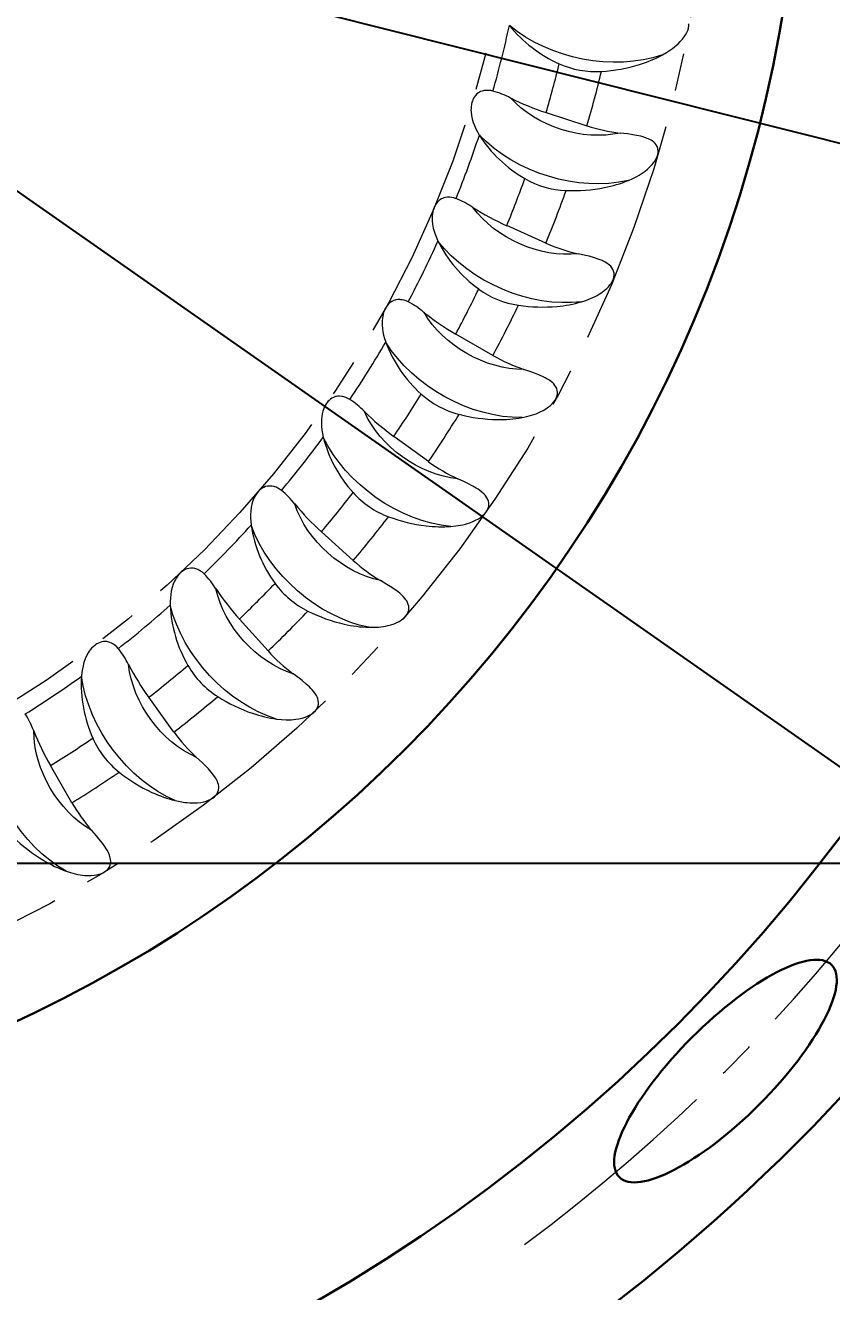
# Model space of a CAD drawing. Extents: x 89 to 512, y -33 to 440.
# Drawn here: x 247.27 to 266.08, y 167.26 to 196.78 of the extents above; entities that cross this region are included whole.
import ezdxf

# ---------------------------------------------------------------- set-up
doc = ezdxf.new("R2010")
doc.units = 0
doc.header["$LTSCALE"] = 7
doc.header["$MEASUREMENT"] = 0
doc.linetypes.add('CENTER2', pattern=[1.125, 0.75, -0.125, 0.125, -0.125])
doc.layers.get('0').update_dxf_attribs({"linetype": 'CONTINUOUS', "lineweight": 15})
for name, color, linetype, lineweight in [('1', 1, 'CENTER2', 15), ('3', 3, 'CONTINUOUS', 30), ('8', 252, 'CONTINUOUS', 15)]:
    doc.layers.add(name, color=color, linetype=linetype, lineweight=lineweight)
doc.styles.add('ITALICT', font='ITALICT.shx', dxfattribs={"width": 0.8, "height": 3})
doc.dimstyles.get("Standard").update_dxf_attribs({"dimtxt": 3, "dimasz": 3, "dimexe": 0.5, "dimexo": 0.5, "dimgap": 0.8, "dimtad": 1, "dimdsep": 46, "dimtxsty": 'ITALICT', "dimcen": 0.09, "dimazin": 2, "dimtfac": 1, "dimtmove": 0, "dimatfit": 3, "dimfxl": 1, "dimtolj": 1, "dimtzin": 0, "dimarcsym": 0})

# ---------------------------------------------------------------- blocks, each defined once
blk = doc.blocks.new('*D10')
at = {"color": 0, "lineweight": -2, "transparency": 16777216}
for p, q in [((234.307, 231.647), (314.622, 231.647)), ((314.122, 180.247), (314.122, 228.647)), ((234.307, 177.247), (314.622, 177.247))]:
    blk.add_line(p, q, dxfattribs=at)
at = {"color": 0, "transparency": 16777216}
for points in [[(313.622, 228.647), (314.622, 228.647), (314.122, 231.647)], [(313.622, 180.247), (314.622, 180.247), (314.122, 177.247)]]:
    blk.add_solid(points, dxfattribs=at)
at = {"color": 0, "transparency": 16777216, "insert": (311.822, 203.447), "char_height": 3, "attachment_point": 5, "rotation": 90, "style": 'ITALICT'}
blk.add_mtext('\\A1;54.4', dxfattribs=at)
blk = doc.blocks.new('*D54')
at = {"color": 0, "lineweight": -2, "transparency": 16777216}
for p, q in [((234.307, 278.197), (340.204, 278.197)), ((339.704, 275.197), (339.704, 129.197)), ((234.307, 126.197), (340.204, 126.197))]:
    blk.add_line(p, q, dxfattribs=at)
at = {"color": 0, "transparency": 16777216}
for points in [[(339.204, 275.197), (340.204, 275.197), (339.704, 278.197)], [(339.204, 129.197), (340.204, 129.197), (339.704, 126.197)]]:
    blk.add_solid(points, dxfattribs=at)
at = {"color": 0, "transparency": 16777216, "insert": (337.404, 202.197), "char_height": 3, "attachment_point": 5, "rotation": 90, "style": 'ITALICT'}
blk.add_mtext('\\A1;152', dxfattribs=at)
blk = doc.blocks.new('*D57')
at = {"color": 0, "lineweight": -2, "transparency": 16777216}
for p, q in [((233.807, 202.197), (289.087, 188.3)), ((306.788, 183.85), (291.997, 187.568))]:
    blk.add_line(p, q, dxfattribs=at)
at = {"color": 0, "transparency": 16777216}
blk.add_solid([(292.119, 188.053), (291.875, 187.084), (289.087, 188.3)], dxfattribs=at)
at = {"color": 0, "transparency": 16777216, "insert": (303.026, 187.167), "char_height": 3, "attachment_point": 5, "rotation": 345.8882, "style": 'ITALICT'}
blk.add_mtext('\\A1;R57', dxfattribs=at)
blk = doc.blocks.new('*D58')
at = {"color": 0, "lineweight": -2, "transparency": 16777216}
for p, q in [((233.807, 202.197), (288.098, 164.228)), ((309.376, 149.346), (290.556, 162.509))]:
    blk.add_line(p, q, dxfattribs=at)
blk.add_arc((233.807, 202.197), 66.25, 321.48913, 325.46446, dxfattribs=at)
at = {"color": 0, "transparency": 16777216}
blk.add_solid([(290.842, 162.919), (290.269, 162.099), (288.098, 164.228)], dxfattribs=at)
at = {"color": 0, "transparency": 16777216, "insert": (304.56, 155.521), "char_height": 3, "attachment_point": 5, "rotation": 325.032, "style": 'ITALICT'}
blk.add_mtext('\\A1;R66.25', dxfattribs=at)
blk = doc.blocks.new('A$C763A2DA8')
at = {"layer": '8', "ltscale": 0.025012}
for p, q in [((25.616, -7.449), (26.567, -7.758)), ((25.616, -7.449), (26.567, -7.758)), ((25.611, -10.493), (24.697, -10.086)), ((25.611, -10.493), (24.697, -10.086)), ((24.374, -13.112), (23.507, -12.612)), ((24.374, -13.112), (23.507, -12.612)), ((22.87, -15.588), (22.06, -15)), ((22.87, -15.588), (22.06, -15)), ((21.115, -17.893), (20.372, -17.224)), ((21.115, -17.893), (20.372, -17.224)), ((19.129, -20.002), (18.46, -19.259)), ((19.129, -20.002), (18.46, -19.259)), ((16.933, -21.892), (16.345, -21.083)), ((16.933, -21.892), (16.345, -21.083)), ((14.552, -23.542), (14.052, -22.676)), ((14.552, -23.542), (14.052, -22.676))]:
    blk.add_line(p, q, dxfattribs=at)
at = {"layer": '8'}
for points in [[(28.326, -6.106), (28.423, -6.05), (28.517, -5.989), (28.564, -5.955), (28.611, -5.919), (28.651, -5.885), (28.691, -5.849), (28.744, -5.796), (28.793, -5.74), (28.838, -5.68), (28.869, -5.633), (28.895, -5.583), (28.918, -5.532), (28.935, -5.478), (28.944, -5.43), (28.946, -5.382)], [(28.326, -6.106), (28.423, -6.05), (28.517, -5.989), (28.564, -5.955), (28.611, -5.919), (28.651, -5.885), (28.691, -5.849), (28.744, -5.796), (28.793, -5.74), (28.838, -5.68), (28.869, -5.633), (28.895, -5.583), (28.918, -5.532), (28.935, -5.478), (28.944, -5.43), (28.946, -5.382)], [(24.374, -6.947), (24.322, -6.937), (24.272, -6.932), (24.227, -6.931), (24.198, -6.933), (24.171, -6.936), (24.125, -6.947), (24.086, -6.961), (24.06, -6.974), (24.038, -6.987), (23.999, -7.016), (23.968, -7.048), (23.943, -7.081), (23.921, -7.116), (23.904, -7.152), (23.893, -7.18), (23.884, -7.209), (23.872, -7.258), (23.865, -7.307), (23.862, -7.358), (23.861, -7.396), (23.863, -7.436), (23.873, -7.516), (23.89, -7.598), (23.915, -7.683), (23.942, -7.753), (23.974, -7.825), (24.012, -7.899), (24.056, -7.974)], [(24.374, -6.947), (24.322, -6.937), (24.272, -6.932), (24.227, -6.931), (24.198, -6.933), (24.171, -6.936), (24.125, -6.947), (24.086, -6.961), (24.06, -6.974), (24.038, -6.987), (23.999, -7.016), (23.968, -7.048), (23.943, -7.081), (23.921, -7.116), (23.904, -7.152), (23.893, -7.18), (23.884, -7.209), (23.872, -7.258), (23.865, -7.307), (23.862, -7.358), (23.861, -7.396), (23.863, -7.436), (23.873, -7.516), (23.89, -7.598), (23.915, -7.683), (23.942, -7.753), (23.974, -7.825), (24.012, -7.899), (24.056, -7.974)], [(27.532, -9.033), (27.635, -8.988), (27.734, -8.937), (27.785, -8.908), (27.835, -8.877), (27.879, -8.847), (27.922, -8.816), (27.98, -8.769), (28.035, -8.718), (28.086, -8.663), (28.122, -8.619), (28.154, -8.573), (28.181, -8.524), (28.203, -8.473), (28.217, -8.426), (28.225, -8.378), (28.226, -8.331), (28.223, -8.308), (28.219, -8.286), (28.204, -8.243), (28.183, -8.204), (28.157, -8.17), (28.125, -8.139), (28.091, -8.112), (28.064, -8.095), (28.035, -8.079), (27.975, -8.051), (27.913, -8.028), (27.867, -8.014), (27.82, -8.002), (27.725, -7.981), (27.598, -7.959), (27.513, -7.947), (27.341, -7.927)], [(27.532, -9.033), (27.635, -8.988), (27.734, -8.937), (27.785, -8.908), (27.835, -8.877), (27.879, -8.847), (27.922, -8.816), (27.98, -8.769), (28.035, -8.718), (28.086, -8.663), (28.122, -8.619), (28.154, -8.573), (28.181, -8.524), (28.203, -8.473), (28.217, -8.426), (28.225, -8.378), (28.226, -8.331), (28.223, -8.308), (28.219, -8.286), (28.204, -8.243), (28.183, -8.204), (28.157, -8.17), (28.125, -8.139), (28.091, -8.112), (28.064, -8.095), (28.035, -8.079), (27.975, -8.051), (27.913, -8.028), (27.867, -8.014), (27.82, -8.002), (27.725, -7.981), (27.598, -7.959), (27.513, -7.947), (27.341, -7.927)], [(23.514, -9.457), (23.463, -9.441), (23.415, -9.431), (23.37, -9.425), (23.34, -9.424), (23.314, -9.425), (23.267, -9.431), (23.226, -9.441), (23.2, -9.451), (23.176, -9.462), (23.134, -9.487), (23.1, -9.515), (23.071, -9.545), (23.047, -9.577), (23.025, -9.611), (23.011, -9.638), (22.999, -9.666), (22.983, -9.713), (22.97, -9.762), (22.962, -9.812), (22.958, -9.85), (22.955, -9.889), (22.957, -9.97), (22.965, -10.054), (22.981, -10.141), (23, -10.213), (23.025, -10.288), (23.055, -10.365), (23.091, -10.445)], [(23.514, -9.457), (23.463, -9.441), (23.415, -9.431), (23.37, -9.425), (23.34, -9.424), (23.314, -9.425), (23.267, -9.431), (23.226, -9.441), (23.2, -9.451), (23.176, -9.462), (23.134, -9.487), (23.1, -9.515), (23.071, -9.545), (23.047, -9.577), (23.025, -9.611), (23.011, -9.638), (22.999, -9.666), (22.983, -9.713), (22.97, -9.762), (22.962, -9.812), (22.958, -9.85), (22.955, -9.889), (22.957, -9.97), (22.965, -10.054), (22.981, -10.141), (23, -10.213), (23.025, -10.288), (23.055, -10.365), (23.091, -10.445)], [(26.437, -11.862), (26.544, -11.828), (26.648, -11.787), (26.702, -11.764), (26.755, -11.738), (26.802, -11.713), (26.848, -11.686), (26.91, -11.646), (26.97, -11.601), (27.027, -11.552), (27.067, -11.512), (27.103, -11.469), (27.136, -11.423), (27.163, -11.374), (27.182, -11.329), (27.195, -11.283), (27.2, -11.236), (27.2, -11.213), (27.198, -11.19), (27.188, -11.146), (27.171, -11.105), (27.148, -11.068), (27.121, -11.034), (27.089, -11.004), (27.064, -10.984), (27.037, -10.965), (26.98, -10.931), (26.921, -10.902), (26.876, -10.883), (26.831, -10.866), (26.739, -10.835), (26.615, -10.801), (26.531, -10.78), (26.362, -10.741)], [(26.437, -11.862), (26.544, -11.828), (26.648, -11.787), (26.702, -11.764), (26.755, -11.738), (26.802, -11.713), (26.848, -11.686), (26.91, -11.646), (26.97, -11.601), (27.027, -11.552), (27.067, -11.512), (27.103, -11.469), (27.136, -11.423), (27.163, -11.374), (27.182, -11.329), (27.195, -11.283), (27.2, -11.236), (27.2, -11.213), (27.198, -11.19), (27.188, -11.146), (27.171, -11.105), (27.148, -11.068), (27.121, -11.034), (27.089, -11.004), (27.064, -10.984), (27.037, -10.965), (26.98, -10.931), (26.921, -10.902), (26.876, -10.883), (26.831, -10.866), (26.739, -10.835), (26.615, -10.801), (26.531, -10.78), (26.362, -10.741)], [(22.397, -11.863), (22.348, -11.842), (22.301, -11.827), (22.256, -11.817), (22.227, -11.812), (22.201, -11.81), (22.153, -11.811), (22.112, -11.817), (22.085, -11.824), (22.06, -11.832), (22.016, -11.853), (21.979, -11.877), (21.947, -11.904), (21.919, -11.934), (21.895, -11.965), (21.878, -11.991), (21.863, -12.017), (21.842, -12.062), (21.824, -12.109), (21.81, -12.158), (21.802, -12.196), (21.796, -12.235), (21.789, -12.315), (21.789, -12.399), (21.796, -12.487), (21.807, -12.562), (21.823, -12.639), (21.845, -12.718), (21.872, -12.801)], [(22.397, -11.863), (22.348, -11.842), (22.301, -11.827), (22.256, -11.817), (22.227, -11.812), (22.201, -11.81), (22.153, -11.811), (22.112, -11.817), (22.085, -11.824), (22.06, -11.832), (22.016, -11.853), (21.979, -11.877), (21.947, -11.904), (21.919, -11.934), (21.895, -11.965), (21.878, -11.991), (21.863, -12.017), (21.842, -12.062), (21.824, -12.109), (21.81, -12.158), (21.802, -12.196), (21.796, -12.235), (21.789, -12.315), (21.789, -12.399), (21.796, -12.487), (21.807, -12.562), (21.823, -12.639), (21.845, -12.718), (21.872, -12.801)], [(25.052, -14.56), (25.162, -14.537), (25.27, -14.508), (25.326, -14.49), (25.381, -14.47), (25.431, -14.45), (25.479, -14.429), (25.546, -14.395), (25.61, -14.356), (25.671, -14.314), (25.715, -14.278), (25.756, -14.239), (25.793, -14.197), (25.826, -14.151), (25.849, -14.109), (25.866, -14.064), (25.877, -14.018), (25.879, -13.995), (25.879, -13.972), (25.874, -13.927), (25.862, -13.885), (25.843, -13.845), (25.819, -13.809), (25.791, -13.776), (25.767, -13.753), (25.743, -13.731), (25.69, -13.691), (25.634, -13.656), (25.592, -13.633), (25.548, -13.611), (25.46, -13.571), (25.34, -13.523), (25.259, -13.494), (25.095, -13.438)], [(25.052, -14.56), (25.162, -14.537), (25.27, -14.508), (25.326, -14.49), (25.381, -14.47), (25.431, -14.45), (25.479, -14.429), (25.546, -14.395), (25.61, -14.356), (25.671, -14.314), (25.715, -14.278), (25.756, -14.239), (25.793, -14.197), (25.826, -14.151), (25.849, -14.109), (25.866, -14.064), (25.877, -14.018), (25.879, -13.995), (25.879, -13.972), (25.874, -13.927), (25.862, -13.885), (25.843, -13.845), (25.819, -13.809), (25.791, -13.776), (25.767, -13.753), (25.743, -13.731), (25.69, -13.691), (25.634, -13.656), (25.592, -13.633), (25.548, -13.611), (25.46, -13.571), (25.34, -13.523), (25.259, -13.494), (25.095, -13.438)], [(21.034, -14.139), (20.988, -14.113), (20.942, -14.093), (20.899, -14.078), (20.871, -14.071), (20.845, -14.066), (20.797, -14.062), (20.756, -14.064), (20.728, -14.067), (20.702, -14.073), (20.657, -14.089), (20.617, -14.11), (20.583, -14.133), (20.552, -14.159), (20.524, -14.188), (20.505, -14.212), (20.487, -14.237), (20.461, -14.279), (20.439, -14.324), (20.42, -14.371), (20.408, -14.408), (20.398, -14.446), (20.382, -14.525), (20.373, -14.609), (20.371, -14.697), (20.374, -14.772), (20.382, -14.851), (20.396, -14.932), (20.414, -15.017)], [(21.034, -14.139), (20.988, -14.113), (20.942, -14.093), (20.899, -14.078), (20.871, -14.071), (20.845, -14.066), (20.797, -14.062), (20.756, -14.064), (20.728, -14.067), (20.702, -14.073), (20.657, -14.089), (20.617, -14.11), (20.583, -14.133), (20.552, -14.159), (20.524, -14.188), (20.505, -14.212), (20.487, -14.237), (20.461, -14.279), (20.439, -14.324), (20.42, -14.371), (20.408, -14.408), (20.398, -14.446), (20.382, -14.525), (20.373, -14.609), (20.371, -14.697), (20.374, -14.772), (20.382, -14.851), (20.396, -14.932), (20.414, -15.017)], [(19.441, -16.26), (19.397, -16.23), (19.354, -16.205), (19.313, -16.186), (19.286, -16.176), (19.26, -16.168), (19.214, -16.159), (19.172, -16.156), (19.144, -16.157), (19.118, -16.16), (19.071, -16.171), (19.029, -16.187), (18.993, -16.207), (18.959, -16.23), (18.928, -16.256), (18.907, -16.277), (18.886, -16.3), (18.856, -16.34), (18.83, -16.382), (18.806, -16.427), (18.79, -16.462), (18.776, -16.499), (18.752, -16.576), (18.734, -16.658), (18.723, -16.746), (18.718, -16.821), (18.718, -16.9), (18.723, -16.982), (18.733, -17.069)], [(19.441, -16.26), (19.397, -16.23), (19.354, -16.205), (19.313, -16.186), (19.286, -16.176), (19.26, -16.168), (19.214, -16.159), (19.172, -16.156), (19.144, -16.157), (19.118, -16.16), (19.071, -16.171), (19.029, -16.187), (18.993, -16.207), (18.959, -16.23), (18.928, -16.256), (18.907, -16.277), (18.886, -16.3), (18.856, -16.34), (18.83, -16.382), (18.806, -16.427), (18.79, -16.462), (18.776, -16.499), (18.752, -16.576), (18.734, -16.658), (18.723, -16.746), (18.718, -16.821), (18.718, -16.9), (18.723, -16.982), (18.733, -17.069)], [(23.393, -17.099), (23.505, -17.088), (23.615, -17.07), (23.673, -17.058), (23.73, -17.044), (23.781, -17.029), (23.831, -17.013), (23.901, -16.986), (23.969, -16.955), (24.035, -16.919), (24.082, -16.888), (24.126, -16.853), (24.168, -16.815), (24.205, -16.773), (24.233, -16.733), (24.255, -16.69), (24.27, -16.646), (24.275, -16.623), (24.277, -16.6), (24.277, -16.555), (24.269, -16.512), (24.254, -16.471), (24.234, -16.432), (24.209, -16.396), (24.189, -16.371), (24.167, -16.347), (24.118, -16.302), (24.066, -16.261), (24.026, -16.233), (23.985, -16.207), (23.902, -16.158), (23.787, -16.098), (23.71, -16.06), (23.553, -15.987)], [(23.393, -17.099), (23.505, -17.088), (23.615, -17.07), (23.673, -17.058), (23.73, -17.044), (23.781, -17.029), (23.831, -17.013), (23.901, -16.986), (23.969, -16.955), (24.035, -16.919), (24.082, -16.888), (24.126, -16.853), (24.168, -16.815), (24.205, -16.773), (24.233, -16.733), (24.255, -16.69), (24.27, -16.646), (24.275, -16.623), (24.277, -16.6), (24.277, -16.555), (24.269, -16.512), (24.254, -16.471), (24.234, -16.432), (24.209, -16.396), (24.189, -16.371), (24.167, -16.347), (24.118, -16.302), (24.066, -16.261), (24.026, -16.233), (23.985, -16.207), (23.902, -16.158), (23.787, -16.098), (23.71, -16.06), (23.553, -15.987)], [(17.635, -18.203), (17.595, -18.168), (17.554, -18.139), (17.515, -18.116), (17.489, -18.103), (17.465, -18.093), (17.419, -18.079), (17.378, -18.072), (17.35, -18.07), (17.324, -18.07), (17.276, -18.076), (17.233, -18.088), (17.194, -18.104), (17.159, -18.123), (17.125, -18.146), (17.102, -18.165), (17.079, -18.185), (17.045, -18.221), (17.014, -18.261), (16.986, -18.303), (16.966, -18.336), (16.948, -18.371), (16.917, -18.445), (16.891, -18.525), (16.87, -18.611), (16.858, -18.686), (16.849, -18.764), (16.845, -18.846), (16.846, -18.933)], [(17.635, -18.203), (17.595, -18.168), (17.554, -18.139), (17.515, -18.116), (17.489, -18.103), (17.465, -18.093), (17.419, -18.079), (17.378, -18.072), (17.35, -18.07), (17.324, -18.07), (17.276, -18.076), (17.233, -18.088), (17.194, -18.104), (17.159, -18.123), (17.125, -18.146), (17.102, -18.165), (17.079, -18.185), (17.045, -18.221), (17.014, -18.261), (16.986, -18.303), (16.966, -18.336), (16.948, -18.371), (16.917, -18.445), (16.891, -18.525), (16.87, -18.611), (16.858, -18.686), (16.849, -18.764), (16.845, -18.846), (16.846, -18.933)], [(21.478, -19.451), (21.59, -19.451), (21.701, -19.445), (21.76, -19.439), (21.818, -19.431), (21.871, -19.422), (21.922, -19.411), (21.995, -19.391), (22.066, -19.367), (22.134, -19.338), (22.185, -19.312), (22.233, -19.283), (22.278, -19.249), (22.319, -19.212), (22.351, -19.175), (22.377, -19.134), (22.397, -19.092), (22.404, -19.069), (22.409, -19.047), (22.413, -19.002), (22.41, -18.958), (22.399, -18.916), (22.383, -18.875), (22.363, -18.837), (22.345, -18.809), (22.325, -18.783), (22.282, -18.733), (22.235, -18.687), (22.198, -18.656), (22.16, -18.625), (22.082, -18.568), (21.974, -18.496), (21.901, -18.451), (21.753, -18.362)], [(21.478, -19.451), (21.59, -19.451), (21.701, -19.445), (21.76, -19.439), (21.818, -19.431), (21.871, -19.422), (21.922, -19.411), (21.995, -19.391), (22.066, -19.367), (22.134, -19.338), (22.185, -19.312), (22.233, -19.283), (22.278, -19.249), (22.319, -19.212), (22.351, -19.175), (22.377, -19.134), (22.397, -19.092), (22.404, -19.069), (22.409, -19.047), (22.413, -19.002), (22.41, -18.958), (22.399, -18.916), (22.383, -18.875), (22.363, -18.837), (22.345, -18.809), (22.325, -18.783), (22.282, -18.733), (22.235, -18.687), (22.198, -18.656), (22.16, -18.625), (22.082, -18.568), (21.974, -18.496), (21.901, -18.451), (21.753, -18.362)], [(15.635, -19.947), (15.599, -19.908), (15.562, -19.875), (15.526, -19.847), (15.501, -19.832), (15.478, -19.819), (15.434, -19.801), (15.394, -19.789), (15.366, -19.784), (15.34, -19.782), (15.292, -19.783), (15.248, -19.79), (15.208, -19.802), (15.17, -19.817), (15.135, -19.836), (15.109, -19.853), (15.085, -19.871), (15.047, -19.903), (15.012, -19.939), (14.98, -19.978), (14.957, -20.009), (14.935, -20.042), (14.896, -20.112), (14.862, -20.189), (14.832, -20.273), (14.812, -20.345), (14.796, -20.422), (14.783, -20.504), (14.775, -20.591)], [(15.635, -19.947), (15.599, -19.908), (15.562, -19.875), (15.526, -19.847), (15.501, -19.832), (15.478, -19.819), (15.434, -19.801), (15.394, -19.789), (15.366, -19.784), (15.34, -19.782), (15.292, -19.783), (15.248, -19.79), (15.208, -19.802), (15.17, -19.817), (15.135, -19.836), (15.109, -19.853), (15.085, -19.871), (15.047, -19.903), (15.012, -19.939), (14.98, -19.978), (14.957, -20.009), (14.935, -20.042), (14.896, -20.112), (14.862, -20.189), (14.832, -20.273), (14.812, -20.345), (14.796, -20.422), (14.783, -20.504), (14.775, -20.591)], [(19.327, -21.589), (19.438, -21.601), (19.55, -21.607), (19.609, -21.607), (19.668, -21.605), (19.721, -21.602), (19.773, -21.596), (19.847, -21.584), (19.92, -21.568), (19.992, -21.546), (20.044, -21.525), (20.095, -21.501), (20.144, -21.473), (20.189, -21.439), (20.224, -21.406), (20.255, -21.368), (20.279, -21.328), (20.288, -21.307), (20.295, -21.285), (20.304, -21.241), (20.305, -21.197), (20.299, -21.154), (20.288, -21.111), (20.271, -21.071), (20.257, -21.042), (20.24, -21.014), (20.202, -20.96), (20.159, -20.909), (20.126, -20.874), (20.092, -20.839), (20.02, -20.774), (19.921, -20.692), (19.853, -20.639), (19.714, -20.535)], [(19.327, -21.589), (19.438, -21.601), (19.55, -21.607), (19.609, -21.607), (19.668, -21.605), (19.721, -21.602), (19.773, -21.596), (19.847, -21.584), (19.92, -21.568), (19.992, -21.546), (20.044, -21.525), (20.095, -21.501), (20.144, -21.473), (20.189, -21.439), (20.224, -21.406), (20.255, -21.368), (20.279, -21.328), (20.288, -21.307), (20.295, -21.285), (20.304, -21.241), (20.305, -21.197), (20.299, -21.154), (20.288, -21.111), (20.271, -21.071), (20.257, -21.042), (20.24, -21.014), (20.202, -20.96), (20.159, -20.909), (20.126, -20.874), (20.092, -20.839), (20.02, -20.774), (19.921, -20.692), (19.853, -20.639), (19.714, -20.535)], [(16.964, -23.491), (17.074, -23.515), (17.184, -23.532), (17.243, -23.539), (17.302, -23.543), (17.355, -23.545), (17.408, -23.544), (17.482, -23.54), (17.557, -23.532), (17.63, -23.518), (17.685, -23.503), (17.738, -23.484), (17.789, -23.461), (17.837, -23.432), (17.876, -23.403), (17.91, -23.369), (17.938, -23.331), (17.95, -23.311), (17.959, -23.29), (17.973, -23.247), (17.978, -23.203), (17.977, -23.16), (17.97, -23.116), (17.958, -23.075), (17.946, -23.044), (17.932, -23.014), (17.9, -22.957), (17.863, -22.902), (17.834, -22.863), (17.803, -22.825), (17.739, -22.753), (17.649, -22.661), (17.587, -22.601), (17.46, -22.483)], [(16.964, -23.491), (17.074, -23.515), (17.184, -23.532), (17.243, -23.539), (17.302, -23.543), (17.355, -23.545), (17.408, -23.544), (17.482, -23.54), (17.557, -23.532), (17.63, -23.518), (17.685, -23.503), (17.738, -23.484), (17.789, -23.461), (17.837, -23.432), (17.876, -23.403), (17.91, -23.369), (17.938, -23.331), (17.95, -23.311), (17.959, -23.29), (17.973, -23.247), (17.978, -23.203), (17.977, -23.16), (17.97, -23.116), (17.958, -23.075), (17.946, -23.044), (17.932, -23.014), (17.9, -22.957), (17.863, -22.902), (17.834, -22.863), (17.803, -22.825), (17.739, -22.753), (17.649, -22.661), (17.587, -22.601), (17.46, -22.483)], [(14.416, -25.136), (14.522, -25.171), (14.63, -25.2), (14.688, -25.212), (14.746, -25.222), (14.798, -25.23), (14.851, -25.235), (14.926, -25.239), (15.001, -25.238), (15.075, -25.232), (15.131, -25.223), (15.186, -25.209), (15.239, -25.191), (15.29, -25.168), (15.332, -25.143), (15.369, -25.113), (15.401, -25.078), (15.415, -25.059), (15.426, -25.039), (15.444, -24.998), (15.454, -24.955), (15.458, -24.912), (15.455, -24.868), (15.447, -24.825), (15.439, -24.794), (15.428, -24.763), (15.403, -24.702), (15.372, -24.644), (15.347, -24.602), (15.32, -24.561), (15.263, -24.483), (15.183, -24.381), (15.128, -24.316), (15.014, -24.185)], [(14.416, -25.136), (14.522, -25.171), (14.63, -25.2), (14.688, -25.212), (14.746, -25.222), (14.798, -25.23), (14.851, -25.235), (14.926, -25.239), (15.001, -25.238), (15.075, -25.232), (15.131, -25.223), (15.186, -25.209), (15.239, -25.191), (15.29, -25.168), (15.332, -25.143), (15.369, -25.113), (15.401, -25.078), (15.415, -25.059), (15.426, -25.039), (15.444, -24.998), (15.454, -24.955), (15.458, -24.912), (15.455, -24.868), (15.447, -24.825), (15.439, -24.794), (15.428, -24.763), (15.403, -24.702), (15.372, -24.644), (15.347, -24.602), (15.32, -24.561), (15.263, -24.483), (15.183, -24.381), (15.128, -24.316), (15.014, -24.185)]]:
    blk.add_lwpolyline(points, dxfattribs=at)
for centre, radius, start, end in [((0, 0), 25.344, 344.0914, 347.6598), ((0, 0), 25.344, 344.0914, 347.6598), ((27.144, -3.521), 3.047, 218.4877, 246.3208), ((27.144, -3.521), 3.047, 218.4877, 246.3208), ((26.876, -3.378), 3.089, 287.2435, 297.9936), ((26.876, -3.378), 3.089, 287.2435, 297.9936), ((0, 0), 26.677, 343.7859, 346.3129), ((0, 0), 26.677, 343.7859, 346.3129), ((26.768, -4.411), 2.082, 245.9455, 273.7935), ((26.768, -4.411), 2.082, 245.9455, 273.7935), ((0, 0), 27.677, 343.7213, 346.4413), ((0, 0), 27.677, 343.7213, 346.4413), ((26.686, -2.73), 3.765, 273.3492, 287.0795), ((26.686, -2.73), 3.765, 273.3492, 287.0795), ((23.875, -8.799), 1.918, 61.7072, 74.9356), ((23.875, -8.799), 1.918, 61.7072, 74.9356), ((27.487, -1.694), 6.052, 243.4788, 251.9875), ((27.487, -1.694), 6.052, 243.4788, 251.9875), ((27.795, -3.986), 3.967, 251.9805, 263.4285), ((27.795, -3.986), 3.967, 251.9805, 263.4285), ((0, 0), 25.344, 338.0914, 341.6598), ((0, 0), 25.344, 338.0914, 341.6598), ((26.627, -6.339), 3.047, 212.4877, 240.3208), ((26.627, -6.339), 3.047, 212.4877, 240.3208), ((0, 0), 26.677, 337.7859, 340.3129), ((0, 0), 26.677, 337.7859, 340.3129), ((26.16, -7.185), 2.082, 239.9458, 267.7937), ((26.16, -7.185), 2.082, 239.9458, 267.7937), ((26.375, -6.169), 3.089, 281.2435, 291.9936), ((26.375, -6.169), 3.089, 281.2435, 291.9936), ((0, 0), 27.677, 337.7213, 340.4413), ((0, 0), 27.677, 337.7213, 340.4413), ((26.254, -5.504), 3.765, 267.3492, 281.0795), ((26.254, -5.504), 3.765, 267.3492, 281.0795), ((22.825, -11.246), 1.918, 55.7072, 68.9356), ((22.825, -11.246), 1.918, 55.7072, 68.9356), ((27.16, -4.558), 6.052, 237.4788, 245.9875), ((27.16, -4.558), 6.052, 237.4788, 245.9875), ((0, 0), 25.344, 332.0914, 335.6598), ((0, 0), 25.344, 332.0914, 335.6598), ((25.818, -9.087), 3.047, 206.4877, 234.3208), ((25.818, -9.087), 3.047, 206.4877, 234.3208), ((27.226, -6.869), 3.967, 245.9805, 257.4285), ((27.226, -6.869), 3.967, 245.9805, 257.4285), ((0, 0), 26.677, 331.7859, 334.3129), ((0, 0), 26.677, 331.7859, 334.3129), ((25.266, -9.88), 2.082, 233.9458, 261.7937), ((25.266, -9.88), 2.082, 233.9458, 261.7937), ((21.524, -13.57), 1.918, 49.7072, 62.9356), ((21.524, -13.57), 1.918, 49.7072, 62.9356), ((0, 0), 27.677, 331.7213, 334.4413), ((0, 0), 27.677, 331.7213, 334.4413), ((25.535, -8.218), 3.765, 261.3492, 275.0795), ((25.535, -8.218), 3.765, 261.3492, 275.0795), ((25.586, -8.892), 3.089, 275.2435, 285.9936), ((25.586, -8.892), 3.089, 275.2435, 285.9936), ((26.534, -7.372), 6.052, 231.4788, 239.9875), ((26.534, -7.372), 6.052, 231.4788, 239.9875), ((0, 0), 25.344, 326.0914, 329.6598), ((0, 0), 25.344, 326.0914, 329.6598), ((24.727, -11.736), 3.047, 200.4877, 228.3209), ((24.727, -11.736), 3.047, 200.4877, 228.3209), ((26.359, -9.677), 3.967, 239.9805, 251.4285), ((26.359, -9.677), 3.967, 239.9805, 251.4285), ((19.988, -15.746), 1.918, 43.7072, 56.9356), ((19.988, -15.746), 1.918, 43.7072, 56.9356), ((0, 0), 26.677, 325.7859, 328.3129), ((0, 0), 26.677, 325.7859, 328.3129), ((24.095, -12.467), 2.082, 227.9458, 255.7937), ((24.095, -12.467), 2.082, 227.9458, 255.7937), ((25.619, -10.105), 6.052, 225.4788, 233.9875), ((25.619, -10.105), 6.052, 225.4788, 233.9875), ((0, 0), 27.677, 325.7213, 328.4413), ((0, 0), 27.677, 325.7213, 328.4413), ((24.536, -10.842), 3.765, 255.3492, 269.0795), ((24.536, -10.842), 3.765, 255.3492, 269.0795), ((24.516, -11.518), 3.089, 269.2435, 279.9936), ((24.516, -11.518), 3.089, 269.2435, 279.9936), ((0, 0), 25.344, 320.0914, 323.6598), ((0, 0), 25.344, 320.0914, 323.6598), ((23.365, -14.257), 3.047, 194.4877, 222.3208), ((23.365, -14.257), 3.047, 194.4877, 222.3208), ((25.203, -12.38), 3.967, 233.9805, 245.4285), ((25.203, -12.38), 3.967, 233.9805, 245.4285), ((18.232, -17.749), 1.918, 37.7072, 50.9356), ((18.232, -17.749), 1.918, 37.7072, 50.9356), ((0, 0), 26.677, 319.7859, 322.3129), ((0, 0), 26.677, 319.7859, 322.3129), ((22.659, -14.918), 2.082, 221.9458, 249.7937), ((22.659, -14.918), 2.082, 221.9458, 249.7937), ((24.422, -12.727), 6.052, 219.4788, 227.9875), ((24.422, -12.727), 6.052, 219.4788, 227.9875), ((0, 0), 25.344, 314.0914, 317.6598), ((0, 0), 25.344, 314.0914, 317.6598), ((21.747, -16.621), 3.047, 188.4877, 216.3208), ((21.747, -16.621), 3.047, 188.4877, 216.3208), ((0, 0), 27.677, 319.7213, 322.4413), ((0, 0), 27.677, 319.7213, 322.4413), ((23.268, -13.348), 3.765, 249.3492, 263.0795), ((23.268, -13.348), 3.765, 249.3492, 263.0795), ((23.178, -14.018), 3.089, 263.2435, 273.9936), ((23.178, -14.018), 3.089, 263.2435, 273.9936), ((23.771, -14.946), 3.967, 227.9805, 239.4285), ((23.771, -14.946), 3.967, 227.9805, 239.4285), ((16.277, -19.558), 1.918, 31.7072, 44.9355), ((16.277, -19.558), 1.918, 31.7072, 44.9355), ((22.958, -15.21), 6.052, 213.4788, 221.9875), ((22.958, -15.21), 6.052, 213.4788, 221.9875), ((0, 0), 26.677, 313.7859, 316.3129), ((0, 0), 26.677, 313.7859, 316.3129), ((20.976, -17.204), 2.082, 215.9458, 243.7937), ((20.976, -17.204), 2.082, 215.9458, 243.7937), ((0, 0), 25.344, 308.0914, 311.6598), ((0, 0), 25.344, 308.0914, 311.6598), ((19.89, -18.803), 3.047, 182.4877, 210.3209), ((19.89, -18.803), 3.047, 182.4877, 210.3209), ((0, 0), 27.677, 313.7213, 316.4413), ((0, 0), 27.677, 313.7213, 316.4413), ((21.746, -15.707), 3.765, 243.3492, 257.0795), ((21.746, -15.707), 3.765, 243.3492, 257.0795), ((21.586, -16.364), 3.089, 257.2435, 267.9936), ((21.586, -16.364), 3.089, 257.2435, 267.9936), ((14.144, -21.152), 1.918, 25.7072, 38.9355), ((14.144, -21.152), 1.918, 25.7072, 38.9355), ((22.078, -17.349), 3.967, 221.9805, 233.4285), ((22.078, -17.349), 3.967, 221.9805, 233.4285), ((21.242, -17.527), 6.052, 207.4788, 215.9875), ((21.242, -17.527), 6.052, 207.4788, 215.9875), ((0, 0), 26.677, 307.7859, 310.3129), ((0, 0), 26.677, 307.7859, 310.3129), ((19.063, -19.303), 2.082, 209.9458, 237.7937), ((19.063, -19.303), 2.082, 209.9458, 237.7937), ((0, 0), 25.344, 302.0914, 305.6598), ((0, 0), 25.344, 302.0914, 305.6598), ((17.816, -20.779), 3.047, 176.4877, 204.3209), ((17.816, -20.779), 3.047, 176.4877, 204.3209), ((0, 0), 27.677, 307.7213, 310.4413), ((0, 0), 27.677, 307.7213, 310.4413), ((19.985, -17.894), 3.765, 237.3492, 251.0795), ((19.985, -17.894), 3.765, 237.3492, 251.0795), ((11.855, -22.514), 1.918, 19.7072, 32.9355), ((11.855, -22.514), 1.918, 19.7072, 32.9355), ((19.757, -18.53), 3.089, 251.2435, 261.9936), ((19.757, -18.53), 3.089, 251.2435, 261.9936), ((19.294, -19.651), 6.052, 201.4788, 209.9875), ((19.294, -19.651), 6.052, 201.4788, 209.9875), ((0, 0), 26.677, 301.7859, 304.3129), ((0, 0), 26.677, 301.7859, 304.3129), ((16.941, -21.19), 2.082, 203.9458, 231.7937), ((16.941, -21.19), 2.082, 203.9458, 231.7937), ((20.144, -19.562), 3.967, 215.9805, 227.4285), ((20.144, -19.562), 3.967, 215.9805, 227.4285), ((0, 0), 27.677, 301.7213, 304.4413), ((0, 0), 27.677, 301.7213, 304.4413), ((18.005, -19.885), 3.765, 231.3492, 245.0795), ((18.005, -19.885), 3.765, 231.3492, 245.0795), ((17.712, -20.494), 3.089, 245.2435, 255.9936), ((17.712, -20.494), 3.089, 245.2435, 255.9936), ((17.989, -21.56), 3.967, 209.9805, 221.4285), ((17.989, -21.56), 3.967, 209.9805, 221.4285), ((15.828, -21.658), 3.765, 225.3492, 239.0795), ((15.828, -21.658), 3.765, 225.3492, 239.0795), ((15.473, -22.233), 3.089, 239.2435, 249.9936), ((15.473, -22.233), 3.089, 239.2435, 249.9936)]:
    blk.add_arc(centre, radius, start, end, dxfattribs=at)
at = {"layer": '8', "extrusion": (0, 0, -1)}
for centre, major_axis, start_param, end_param in [((26.819, -4.168), (2.856, -0.607), 0.873052, 2.216659), ((26.819, -4.168), (2.856, -0.607), 0.873052, 2.216659), ((26.412, -6.411), (2.016, -0.655), 0.879276, 2.249774), ((26.412, -6.411), (2.016, -0.655), 0.879276, 2.249774), ((26.237, -6.949), (2.777, -0.902), 0.873052, 2.216659), ((26.237, -6.949), (2.777, -0.902), 0.873052, 2.216659), ((25.597, -9.136), (1.937, -0.862), 0.879276, 2.249774), ((25.597, -9.136), (1.937, -0.862), 0.879276, 2.249774), ((25.367, -9.653), (2.668, -1.188), 0.873052, 2.216659), ((25.367, -9.653), (2.668, -1.188), 0.873052, 2.216659), ((24.502, -11.762), (1.836, -1.06), 0.879276, 2.249774), ((24.502, -11.762), (1.836, -1.06), 0.879276, 2.249774), ((24.219, -12.252), (2.529, -1.46), 0.873052, 2.216659), ((24.219, -12.252), (2.529, -1.46), 0.873052, 2.216659), ((23.138, -14.259), (1.715, -1.246), 0.879276, 2.249774), ((23.138, -14.259), (1.715, -1.246), 0.879276, 2.249774), ((22.805, -14.716), (2.362, -1.716), 0.873052, 2.216659), ((22.805, -14.716), (2.362, -1.716), 0.873052, 2.216659), ((21.521, -16.599), (1.575, -1.419), 0.879276, 2.249774), ((21.521, -16.599), (1.575, -1.419), 0.879276, 2.249774), ((21.142, -17.019), (2.17, -1.954), 0.873052, 2.216659), ((21.142, -17.019), (2.17, -1.954), 0.873052, 2.216659), ((19.668, -18.758), (1.419, -1.575), 0.879276, 2.249774), ((19.668, -18.758), (1.419, -1.575), 0.879276, 2.249774), ((19.247, -19.136), (1.954, -2.17), 0.873052, 2.216659), ((19.247, -19.136), (1.954, -2.17), 0.873052, 2.216659), ((17.599, -20.711), (1.246, -1.715), 0.879276, 2.249774), ((17.599, -20.711), (1.246, -1.715), 0.879276, 2.249774), ((17.142, -21.043), (1.716, -2.362), 0.873052, 2.216659), ((17.142, -21.043), (1.716, -2.362), 0.873052, 2.216659), ((14.848, -22.72), (1.46, -2.529), 0.873052, 2.216659), ((14.848, -22.72), (1.46, -2.529), 0.873052, 2.216659), ((15.338, -22.437), (1.06, -1.836), 0.879276, 2.249774), ((15.338, -22.437), (1.06, -1.836), 0.879276, 2.249774)]:
    blk.add_ellipse(centre, major_axis=major_axis, ratio=0.707107, start_param=start_param, end_param=end_param, dxfattribs=at)

msp = doc.modelspace()

# ---------------------------------------------------------------- linework, layer by layer
at = {"layer": '1'}
for radius in [29.45, 24.95]:
    msp.add_circle((233.807, 202.197), radius, dxfattribs=at)
for radius, start, end in [(57, 193.4627, 347.3297), (42.14, 306.5767, 323.4233)]:
    msp.add_arc((233.807, 202.197), radius, start, end, dxfattribs=at)
at = {"layer": '3'}
for radius in [44.5, 40.579, 31.55]:
    msp.add_circle((233.807, 202.197), radius, dxfattribs=at)
msp.add_ellipse((263.605, 172.4), major_axis=(-2.475, -2.475), ratio=0.316357, dxfattribs=at)

# ---------------------------------------------------------------- block references
msp.add_blockref('A$C763A2DA8', (233.807, 202.197))

# ---------------------------------------------------------------- dimensions: what is measured, and where the dimension line sits
dim = msp.add_aligned_dim(p1=(233.807, 278.197), p2=(233.807, 126.197), distance=105.896, dimstyle='Standard')
dim.commit()
dim.dimension.update_dxf_attribs({"geometry": '*D54', "text_midpoint": (337.404, 202.197)})
dim = msp.add_linear_dim(base=(314.122, 231.647), p1=(233.807, 177.247), p2=(233.807, 231.647), angle=90, dimstyle='Standard', override={"dimdec": 1})
dim.commit()
dim.dimension.update_dxf_attribs({"geometry": '*D10', "text_midpoint": (314.122, 203.447), "dimtype": 160})
for mpoint, picture, middle in [((289.087, 188.3), '*D57', (302.466, 184.937)), ((288.098, 164.228), '*D58', (303.242, 153.636))]:
    dim = msp.add_radius_dim(center=(233.807, 202.197), mpoint=mpoint, dimstyle='Standard')
    dim.commit()
    dim.dimension.update_dxf_attribs({"geometry": picture, "text_midpoint": middle, "dimtype": 164})

doc.saveas('drawing.dxf')
